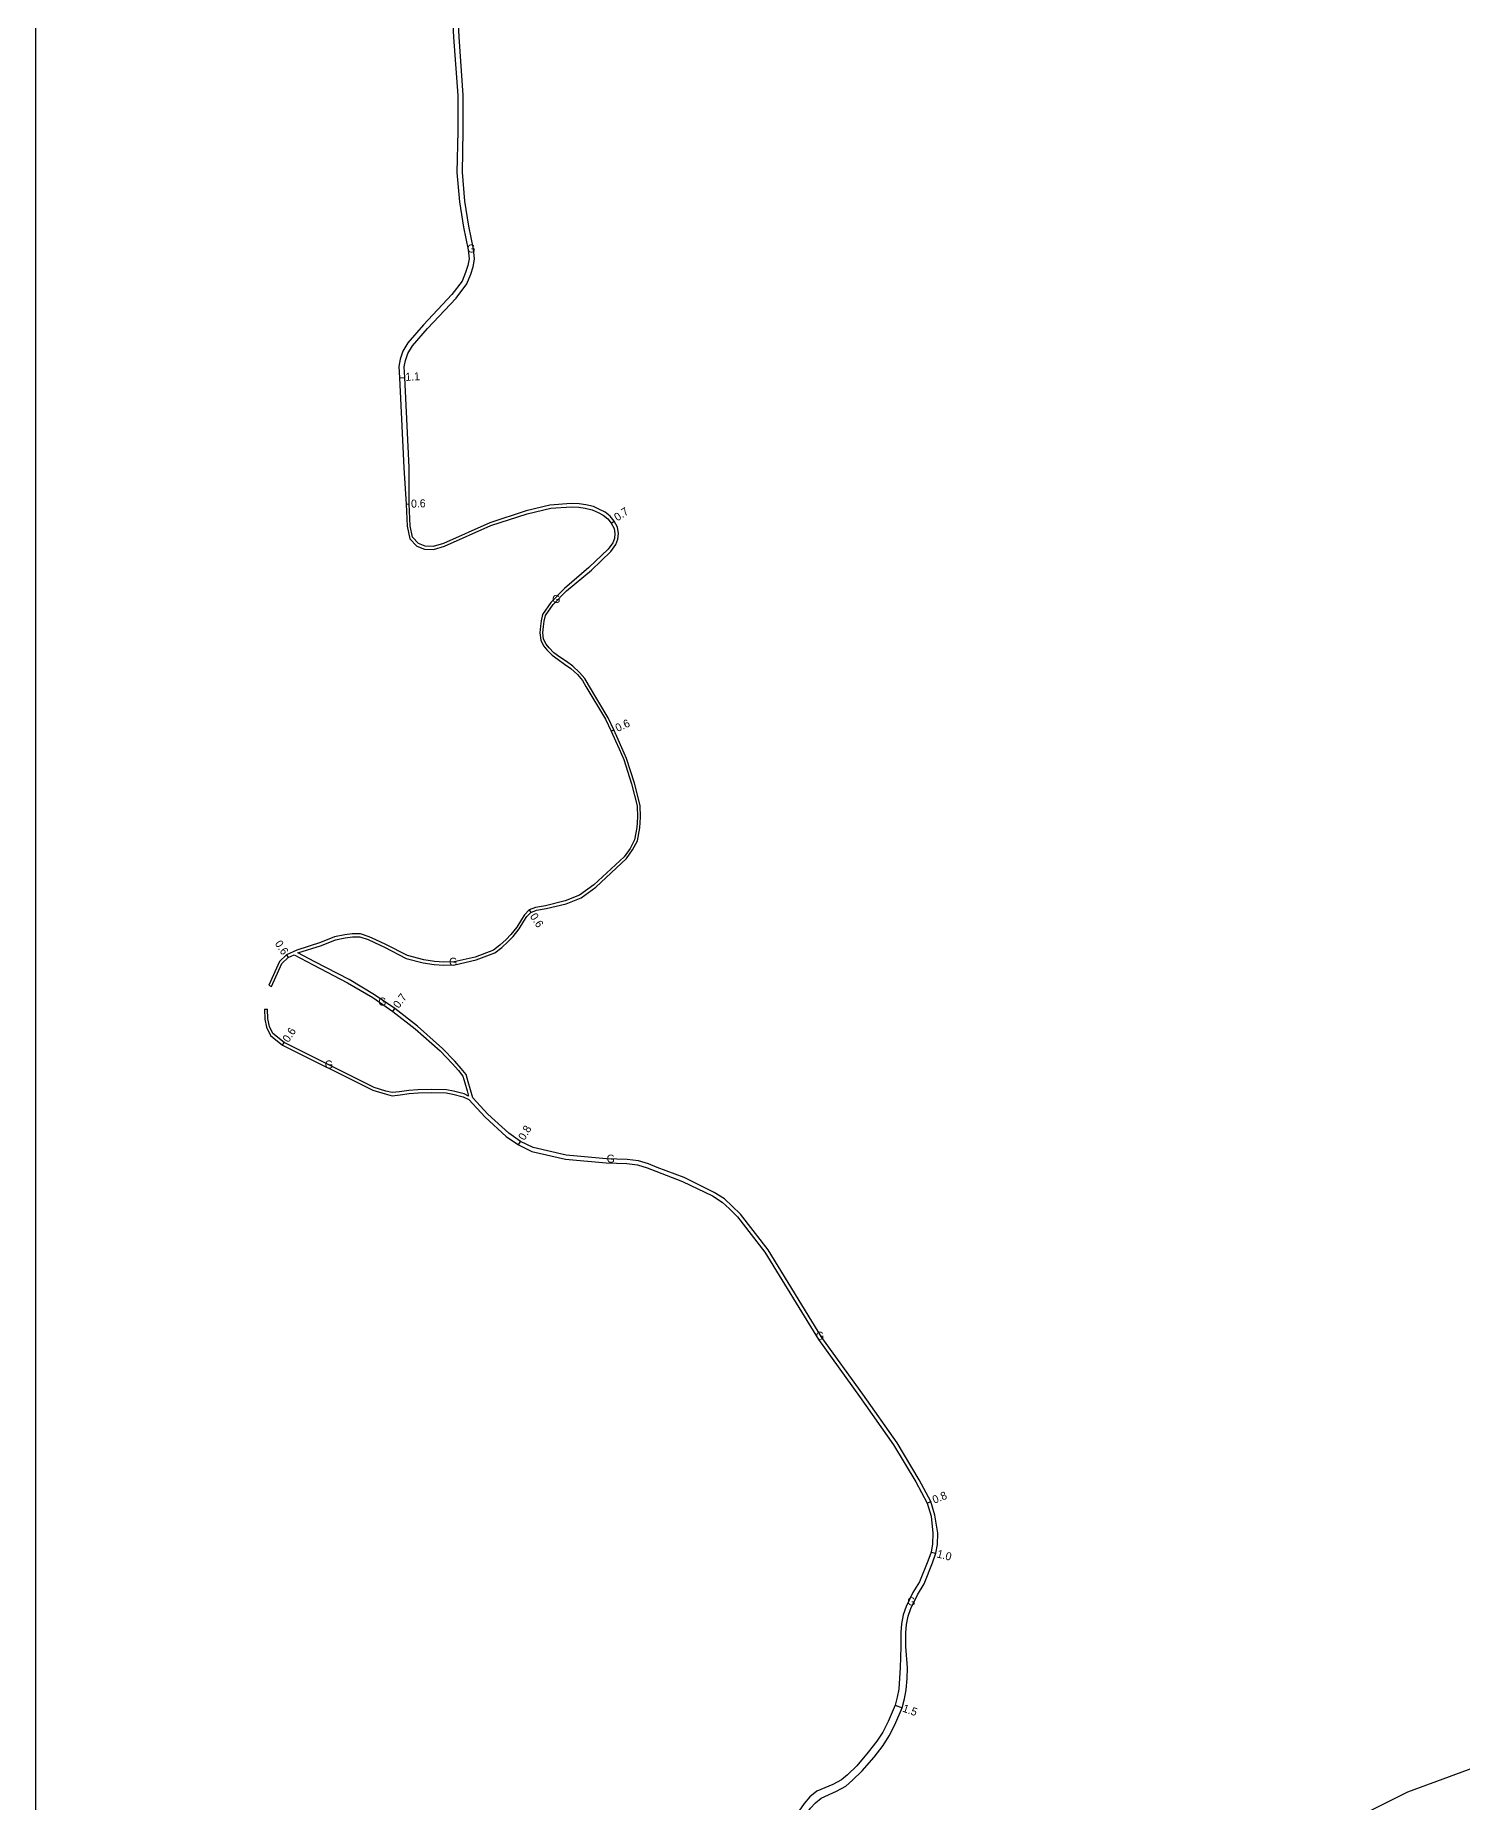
# Model space of a CAD drawing. Header units: metres. Extents: x 0 to 2400, y -93000 to -90000.
# Drawn here: x 1600 to 1885.4, y -92309.2 to -91955.8 of the extents above; entities that cross this region are included whole.
import ezdxf

# ---------------------------------------------------------------- set-up
doc = ezdxf.new("R2010")
doc.units = ezdxf.units.M
doc.header["$LTSCALE"] = 2.5
for name, color, linetype in [('図郭', 7, 'Continuous'), ('幅員', 7, 'Continuous'), ('舗装', 7, 'Continuous'), ('道路', 7, 'Continuous')]:
    doc.layers.add(name, color=color, linetype=linetype)
doc.styles.get("Standard").update_dxf_attribs({"font": ''})
doc.styles.get('Standard').set_extended_font_data('@MS PGothic')

msp = doc.modelspace()

# ---------------------------------------------------------------- linework, layer by layer
at = {"layer": '図郭'}
msp.add_lwpolyline([(1600, -92400), (2400, -92400), (2400, -91800), (1600, -91800)], close=True, dxfattribs=at)
at = {"layer": '幅員'}
for points in [[(1672.78, -92024.26), (1673.88, -92024.2)], [(1674.15, -92049.5), (1674.75, -92049.48)], [(1715.13, -92053.28), (1715.71, -92052.88)], [(1715.13, -92094.88), (1715.68, -92094.63)], [(1698.76, -92130.67), (1699.09, -92131.18)], [(1650.18, -92139.64), (1650.52, -92140.15)], [(1671.44, -92150.94), (1671.85, -92150.38)], [(1649.4, -92157.71), (1649.73, -92157.2)], [(1696.59, -92177.65), (1696.99, -92176.95)], [(1778.31, -92249.3), (1779.06, -92248.99)], [(1779.08, -92259.07), (1780.05, -92259.32)], [(1771.88, -92289.72), (1773.3, -92290.22)]]:
    msp.add_lwpolyline(points, dxfattribs=at)
at = {"layer": '道路'}
for points in [[(1683.33, -91950.85), (1683.62, -91956.14), (1684.45, -91967.77), (1684.44, -91974.9), (1684.28, -91983.19), (1684.79, -91989.08), (1685.6, -91994.13), (1686.53, -91998.62), (1686.71, -92000.48), (1686.46, -92001.76), (1686.01, -92003.18), (1685.33, -92004.93), (1683.27, -92007.6), (1677.59, -92013.64), (1674.48, -92017.24), (1673.5, -92018.89), (1672.91, -92020.49), (1672.65, -92021.95), (1672.78, -92024.26), (1673.24, -92033.93), (1673.64, -92042.24)], [(1674.74, -92042.19), (1674.34, -92033.87), (1673.88, -92024.2), (1673.76, -92022.02), (1673.97, -92020.78), (1674.5, -92019.37), (1675.38, -92017.88), (1678.41, -92014.38), (1684.11, -92008.32), (1686.29, -92005.47), (1687.05, -92003.55), (1687.53, -92002.02), (1687.82, -92000.54), (1687.62, -91998.46), (1686.68, -91993.93), (1685.88, -91988.95), (1685.38, -91983.15), (1685.54, -91974.91), (1685.55, -91967.74), (1684.72, -91956.07), (1684.44, -91950.9)], [(1673.64, -92042.24), (1674.15, -92049.5), (1674.35, -92053.9), (1674.87, -92056.42), (1676.25, -92057.9), (1677.83, -92058.52), (1679.62, -92058.6), (1681.83, -92057.91), (1691.06, -92053.81), (1698.3, -92051.43), (1703.03, -92050.29)], [(1702.89, -92049.7), (1698.14, -92050.85), (1690.84, -92053.25), (1681.62, -92057.35), (1679.54, -92058), (1677.95, -92057.93), (1676.6, -92057.39), (1675.42, -92056.13), (1674.95, -92053.82), (1674.75, -92049.48), (1674.74, -92042.19)], [(1711.16, -92062.69), (1715.04, -92058.95), (1716.07, -92057.6), (1716.48, -92056.49), (1716.56, -92055.39), (1716.39, -92054.13), (1715.71, -92052.88), (1714.92, -92051.93), (1713.93, -92051.14), (1712.8, -92050.56), (1711.58, -92049.99), (1710.07, -92049.63), (1708.75, -92049.44), (1707.13, -92049.37), (1702.89, -92049.7)], [(1703.03, -92050.29), (1707.14, -92050.07), (1708.68, -92050.14), (1709.94, -92050.32), (1711.35, -92050.66), (1712.49, -92051.19), (1713.55, -92051.73), (1714.43, -92052.44), (1715.13, -92053.28), (1715.72, -92054.35), (1715.85, -92055.41), (1715.79, -92056.35), (1715.45, -92057.26), (1714.52, -92058.49), (1710.67, -92062.19)], [(1710.67, -92062.19), (1705.81, -92066.4), (1703.04, -92069.18), (1701.4, -92071.57), (1701.11, -92072.82), (1700.99, -92073.88), (1700.83, -92075.24), (1701.03, -92076.69), (1701.62, -92077.83), (1702.25, -92078.64), (1703.3, -92079.71), (1704.53, -92080.58), (1705.81, -92081.49), (1707.08, -92082.38), (1708.38, -92083.56), (1709.38, -92084.75), (1710.08, -92085.95), (1713.99, -92092.54), (1715.13, -92094.88), (1715.98, -92096.82), (1716.73, -92098.46), (1717.63, -92100.58), (1719.22, -92105.45), (1720.33, -92109.85), (1720.36, -92112.09), (1720.23, -92114.18), (1719.8, -92116.63), (1718.9, -92118.36), (1717.71, -92120.02)], [(1718.2, -92120.37), (1719.41, -92118.67), (1720.38, -92116.83), (1720.83, -92114.25), (1720.96, -92112.1), (1720.93, -92109.78), (1719.8, -92105.28), (1718.19, -92100.37), (1717.28, -92098.22), (1716.53, -92096.58), (1715.68, -92094.63), (1714.52, -92092.26), (1710.59, -92085.64), (1709.87, -92084.4), (1708.81, -92083.15), (1707.46, -92081.91), (1706.16, -92081), (1704.88, -92080.1), (1703.69, -92079.25), (1702.7, -92078.25), (1702.13, -92077.51), (1701.61, -92076.51), (1701.44, -92075.24), (1701.59, -92073.95), (1701.71, -92072.92), (1701.96, -92071.81), (1703.51, -92069.57), (1706.22, -92066.84), (1711.16, -92062.69)], [(1717.71, -92120.02), (1711.67, -92125.66), (1708.81, -92127.69), (1705.94, -92128.87), (1702, -92129.81), (1700, -92130.15), (1698.76, -92130.67), (1697.78, -92131.62), (1697.18, -92132.6), (1696.23, -92134.13), (1695.09, -92135.55), (1694.14, -92136.56), (1692.88, -92137.71), (1691.57, -92138.69), (1687.94, -92140.09), (1683.76, -92141.07), (1681.68, -92141.1), (1679.81, -92140.97), (1677.66, -92140.66), (1674.38, -92139.79), (1670.07, -92137.55), (1668.08, -92136.66), (1666.76, -92136.04), (1665.01, -92135.42), (1663.35, -92135.42), (1661.85, -92135.62), (1659.84, -92136.07), (1656.99, -92137.2), (1652.27, -92138.68)], [(1652.48, -92139.24), (1657.19, -92137.76), (1660.01, -92136.64), (1661.95, -92136.21), (1663.39, -92136.02), (1664.9, -92136.02), (1666.53, -92136.59), (1667.83, -92137.2), (1669.8, -92138.09), (1674.16, -92140.35), (1677.55, -92141.25), (1679.75, -92141.57), (1681.66, -92141.7), (1683.84, -92141.67), (1688.11, -92140.66), (1691.87, -92139.22), (1693.26, -92138.17), (1694.56, -92136.99), (1695.54, -92135.94), (1696.72, -92134.47), (1697.69, -92132.91), (1698.25, -92132), (1699.09, -92131.18), (1700.17, -92130.73), (1702.12, -92130.4), (1706.13, -92129.44), (1709.1, -92128.22), (1712.04, -92126.13), (1718.2, -92120.37)], [(1652.27, -92138.68), (1650.18, -92139.64), (1648.78, -92140.98), (1646.65, -92145.71)], [(1647.2, -92145.95), (1649.28, -92141.34), (1650.52, -92140.15), (1651.73, -92139.63)], [(1651.73, -92139.63), (1655.57, -92141.67), (1662.39, -92145.21), (1667.45, -92148.2), (1671.44, -92150.94), (1675.92, -92154.43), (1680.93, -92158.85), (1683.34, -92161.35), (1684.6, -92162.79), (1685.48, -92163.93), (1685.88, -92165.24), (1686.35, -92166.85), (1686.62, -92167.9)], [(1687.44, -92168.26), (1687.03, -92166.66), (1686.55, -92165.04), (1686.11, -92163.6), (1685.14, -92162.34), (1683.86, -92160.88), (1681.41, -92158.35), (1676.37, -92153.89), (1671.85, -92150.38), (1667.83, -92147.61), (1662.73, -92144.6), (1655.89, -92141.05), (1652.48, -92139.24)], [(1646.65, -92145.71), (1647.2, -92145.95)], [(1645.79, -92150.53), (1646.39, -92150.51)], [(1645.79, -92150.53), (1645.86, -92152.48), (1646.2, -92154.13), (1647.01, -92155.74), (1649.4, -92157.71), (1667.5, -92166.7), (1669.93, -92167.47), (1671.32, -92167.81), (1672.91, -92167.66), (1674.73, -92167.39), (1676.53, -92167.23), (1679.2, -92167.14), (1682.12, -92167.24), (1683.48, -92167.51), (1685.56, -92168.04), (1686.64, -92168.57)], [(1686.62, -92167.9), (1685.76, -92167.47), (1683.61, -92166.92), (1682.19, -92166.65), (1679.2, -92166.54), (1676.49, -92166.63), (1674.66, -92166.79), (1672.83, -92167.07), (1671.36, -92167.2), (1670.1, -92166.89), (1667.72, -92166.14), (1649.73, -92157.2), (1647.49, -92155.35), (1646.78, -92153.94), (1646.46, -92152.41), (1646.39, -92150.51)], [(1686.64, -92168.57), (1689.9, -92172.08), (1694.14, -92175.95), (1696.59, -92177.65), (1699.28, -92178.94), (1706, -92180.49), (1714.12, -92181.22), (1718.25, -92181.37), (1720.4, -92181.65), (1722.32, -92182.21), (1724.03, -92182.89), (1729.37, -92184.94), (1735.35, -92187.86), (1737.32, -92189.07), (1738.77, -92190.45), (1740.39, -92192.05), (1745.86, -92199.07), (1756.55, -92216.57)], [(1757.23, -92216.15), (1746.52, -92198.61), (1740.99, -92191.52), (1739.33, -92189.87), (1737.81, -92188.43), (1735.73, -92187.16), (1729.69, -92184.2), (1724.32, -92182.15), (1722.58, -92181.45), (1720.56, -92180.86), (1718.32, -92180.57), (1714.17, -92180.43), (1706.13, -92179.7), (1699.55, -92178.18), (1696.99, -92176.95), (1694.64, -92175.32), (1690.47, -92171.51), (1687.44, -92168.26)], [(1756.55, -92216.57), (1764.8, -92227.97), (1771.6, -92237.63), (1776.03, -92245.04), (1778.31, -92249.3), (1779.08, -92251.89)], [(1779.84, -92251.67), (1779.06, -92248.99), (1776.72, -92244.65), (1772.27, -92237.2), (1765.45, -92227.51), (1757.23, -92216.15)], [(1779.08, -92251.89), (1779.44, -92255.32), (1779.35, -92257.43), (1779.08, -92259.07), (1778.44, -92260.91), (1776.8, -92265.01), (1775.46, -92267.15), (1774.09, -92269.95), (1773.52, -92271.65), (1773.2, -92273.46), (1773.05, -92275.16), (1773.05, -92277.93)], [(1774.05, -92277.93), (1774.05, -92275.2), (1774.19, -92273.59), (1774.5, -92271.9), (1775.02, -92270.33), (1776.34, -92267.64), (1777.69, -92265.46), (1779.38, -92261.26), (1780.05, -92259.32), (1780.35, -92257.53), (1780.44, -92255.3), (1779.84, -92251.67)], [(1827.23, -92334.94), (1840.32, -92327.63), (1846.79, -92322.93), (1856.54, -92316.39), (1866.37, -92311.01), (1874.39, -92307), (1900.64, -92297.33), (1906.47, -92294.8), (1919.97, -92289.31), (1947.8, -92278.52), (1951.05, -92277.58), (1951.13, -92277.55)], [(1773.05, -92277.93), (1772.87, -92282.2), (1772.77, -92284.3), (1772.64, -92286.47), (1772.33, -92288.09), (1771.88, -92289.72), (1770.48, -92292.96), (1769.41, -92295.11), (1768.26, -92296.91), (1766.53, -92299.12), (1764.21, -92301.81), (1762.39, -92303.6), (1761.2, -92304.61), (1759.42, -92305.57)], [(1760.14, -92306.89), (1762.05, -92305.86), (1763.4, -92304.71), (1765.31, -92302.84), (1767.69, -92300.08), (1769.48, -92297.77), (1770.71, -92295.85), (1771.84, -92293.6), (1773.3, -92290.22), (1773.8, -92288.43), (1774.13, -92286.66), (1774.27, -92284.38), (1774.37, -92282.21), (1774.05, -92277.93)], [(1759.42, -92305.57), (1756.25, -92306.9), (1754.84, -92308.05), (1753.69, -92309.33), (1752.16, -92311.54), (1750.92, -92313.9), (1749.92, -92315.69), (1748.79, -92317.17), (1747.46, -92319.11), (1745.84, -92320.62), (1744.33, -92321.56), (1740.84, -92323.72)], [(1741.69, -92325.08), (1745.21, -92322.89), (1746.82, -92321.9), (1748.68, -92320.17), (1750.09, -92318.11), (1751.26, -92316.57), (1752.33, -92314.66), (1753.53, -92312.37), (1754.95, -92310.32), (1755.95, -92309.21), (1757.08, -92308.28), (1760.14, -92306.89)]]:
    msp.add_lwpolyline(points, dxfattribs=at)

# ---------------------------------------------------------------- texts
at = {"layer": '幅員'}
for s, rotation, p in [('1.1', 3.0237, (1674.01, -92024.87)), ('0.6', 1.9092, (1675.14, -92050.22)), ('0.7', 34.2777, (1716.38, -92052.99)), ('0.6', 24.8151, (1716.4, -92095.1)), ('0.6', 303.3778, (1698.79, -92131.94)), ('0.6', 303.2994, (1647.8, -92137.39)), ('0.7', 53.8342, (1672.66, -92150.47)), ('0.6', 57.0994, (1650.62, -92157.3)), ('0.8', 59.7949, (1697.8, -92176.87)), ('0.8', 22.3569, (1779.74, -92249.44)), ('1.0', 345.8114, (1780.12, -92260.12)), ('1.5', 340.5769, (1773.24, -92290.95))]:
    msp.add_text(s, height=1.6, rotation=rotation, dxfattribs=at).set_placement(p)
at = {"layer": '舗装'}
for p in [(1686.33, -91999.18), (1703.33, -92069.27), (1682.72, -92141.82), (1668.56, -92149.79), (1657.88, -92162.37), (1714.23, -92181.2), (1756.04, -92216.61), (1774.33, -92269.73)]:
    msp.add_text('G', height=1.6, dxfattribs=at).set_placement(p)

doc.saveas('drawing.dxf')
